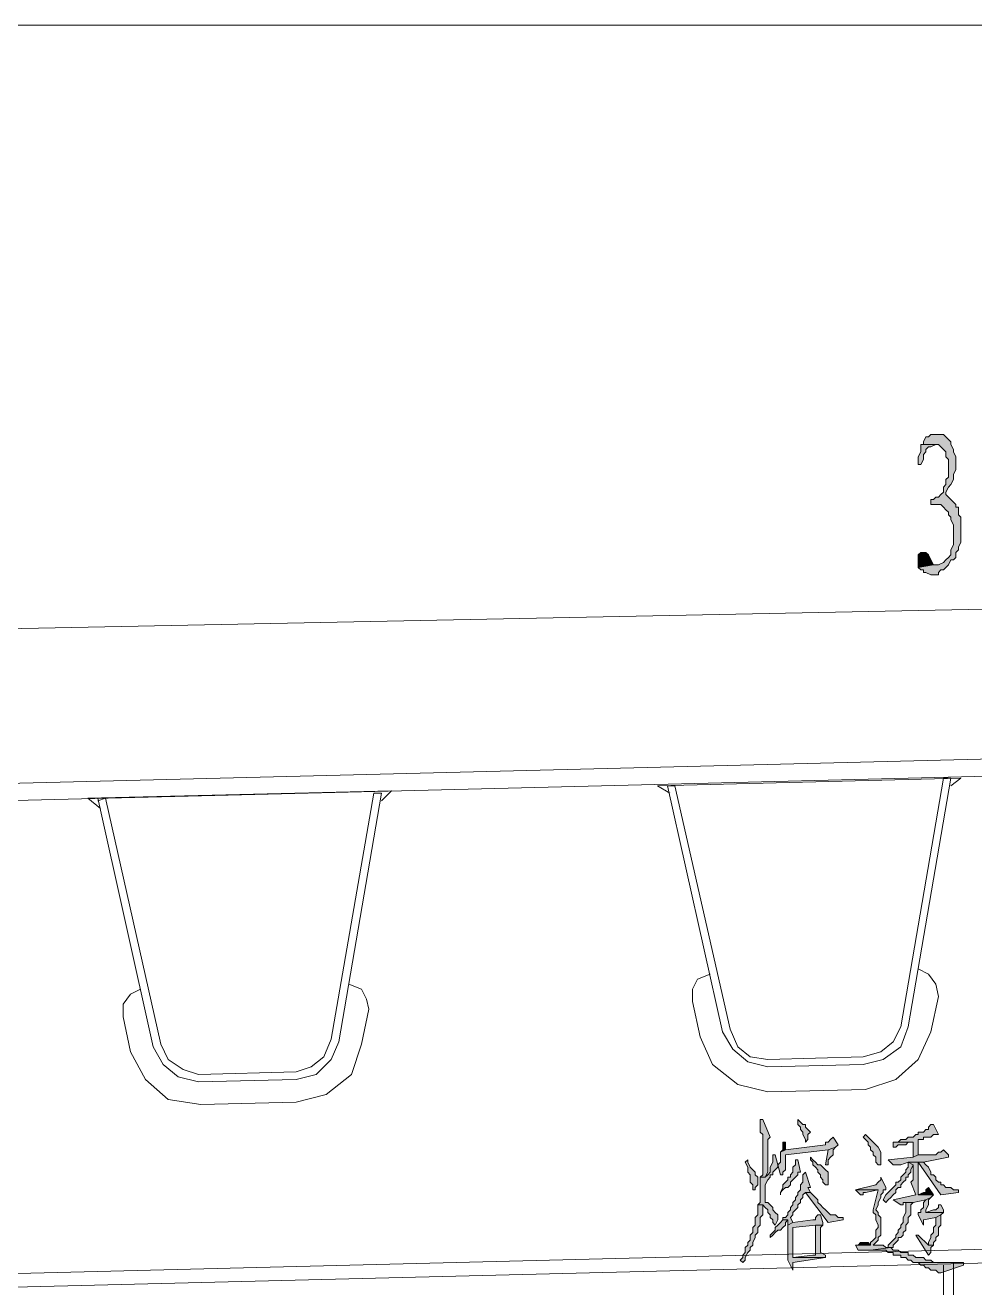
# Model space of a CAD drawing. Header units: millimetres. Extents: x 24 to 410, y 10 to 282.
# Drawn here: x 216.28 to 232.3, y 237.28 to 258.57 of the extents above; entities that cross this region are included whole.
import ezdxf

# ---------------------------------------------------------------- set-up
doc = ezdxf.new("R2010")
doc.units = ezdxf.units.MM

msp = doc.modelspace()

# ---------------------------------------------------------------- hatches: boundary and pattern name
h = msp.add_hatch(color=256)
h.dxf.hatch_style = 2
h.paths.add_polyline_path([(231.648, 251.671667), (231.563333, 251.671667), (231.521, 251.629333), (231.478667, 251.629333), (231.436333, 251.544667), (231.436333, 251.502333), (231.394, 251.502333), (231.690333, 251.502333), (231.732667, 251.46), (231.775, 251.417667), (231.817333, 251.375333), (231.817333, 251.290667), (231.859667, 251.248333), (231.859667, 250.952), (231.817333, 250.909667), (231.817333, 250.825), (231.775, 250.782667), (231.775, 250.698), (231.732667, 250.655667), (231.690333, 250.613333), (231.648, 250.613333), (231.605667, 250.571), (231.563333, 250.571), (231.563333, 250.486333), (231.732667, 250.486333), (231.775, 250.444), (231.817333, 250.401667), (231.859667, 250.359333), (231.859667, 250.317), (231.902, 250.274667), (231.902, 250.232333), (231.944333, 250.147667), (231.944333, 249.809), (231.902, 249.724333), (231.902, 249.639667), (231.859667, 249.597333), (231.817333, 249.555), (231.775, 249.512667), (231.690333, 249.470333), (231.605667, 249.470333), (231.351667, 249.428), (231.394, 249.385667), (231.436333, 249.385667), (231.436333, 249.343333), (231.478667, 249.343333), (231.563333, 249.301), (231.690333, 249.301), (231.690333, 249.343333), (231.732667, 249.385667), (231.775, 249.385667), (231.817333, 249.428), (231.859667, 249.470333), (231.902, 249.555), (231.944333, 249.555), (231.986667, 249.597333), (231.986667, 249.682), (232.029, 249.724333), (232.029, 249.766667), (232.071333, 249.851333), (232.071333, 250.274667), (232.029, 250.317), (232.029, 250.444), (231.986667, 250.444), (231.986667, 250.486333), (231.944333, 250.528667), (231.902, 250.571), (231.859667, 250.613333), (231.817333, 250.655667), (231.817333, 250.698), (231.859667, 250.782667), (231.902, 250.825), (231.944333, 250.909667), (231.944333, 250.994333), (231.986667, 251.079), (231.986667, 251.290667), (231.944333, 251.375333), (231.944333, 251.417667), (231.902, 251.502333), (231.902, 251.544667), (231.859667, 251.587), (231.817333, 251.629333), (231.775, 251.671667)])
h = msp.add_hatch(color=256)
h.dxf.hatch_style = 2
h.paths.add_polyline_path([(231.394, 251.502333), (231.394, 251.375333), (231.351667, 251.290667), (231.351667, 251.163667), (231.394, 251.163667), (231.436333, 251.248333), (231.436333, 251.333), (231.478667, 251.375333), (231.478667, 251.417667), (231.521, 251.46), (231.563333, 251.46), (231.648, 251.502333)])
h = msp.add_hatch(color=256)
h.dxf.hatch_style = 2
h.paths.add_polyline_path([(231.436333, 249.682), (231.394, 249.682), (231.351667, 249.639667), (231.351667, 249.428), (231.605667, 249.470333), (231.563333, 249.555), (231.521, 249.639667), (231.478667, 249.682)])
h = msp.add_hatch(color=256)
h.dxf.hatch_style = 2
h.paths.add_polyline_path([(228.727, 240.114667), (228.684667, 240.114667), (228.684667, 240.072333), (228.684667, 239.903), (228.727, 239.860667), (228.727, 239.183333), (228.684667, 239.141), (228.769333, 239.141), (228.811667, 239.225667), (228.811667, 239.310333), (228.811667, 239.352667), (228.811667, 239.776), (228.854, 239.818333)])
h = msp.add_hatch(color=256)
h.dxf.hatch_style = 2
h.paths.add_polyline_path([(229.319667, 240.114667), (229.319667, 240.03), (229.362, 239.987667), (229.362, 239.945333), (229.404333, 239.903), (229.404333, 239.860667), (229.446667, 239.776), (229.446667, 239.733667), (229.489, 239.776), (229.489, 239.860667), (229.531333, 239.903), (229.489, 239.945333), (229.446667, 239.987667), (229.446667, 240.03), (229.404333, 240.03), (229.362, 240.072333)])
h = msp.add_hatch(color=256)
h.dxf.hatch_style = 2
h.paths.add_polyline_path([(231.563333, 240.03), (231.521, 239.987667), (231.521, 239.945333), (231.478667, 239.945333), (231.436333, 239.903), (231.351667, 239.903), (231.351667, 239.860667), (231.309333, 239.860667), (231.267, 239.818333), (231.182333, 239.818333), (231.14, 239.776), (231.055333, 239.776), (231.013, 239.733667), (231.267, 239.733667), (231.267, 239.606667), (231.267, 239.479667), (231.351667, 239.522), (231.351667, 239.776), (231.394, 239.776), (231.436333, 239.776), (231.436333, 239.818333), (231.563333, 239.818333), (231.605667, 239.860667), (231.690333, 239.860667), (231.605667, 240.03)])
h = msp.add_hatch(color=256)
h.dxf.hatch_style = 2
h.paths.add_polyline_path([(229.912333, 239.818333), (229.87, 239.776), (229.827667, 239.733667), (229.785333, 239.733667), (229.785333, 239.691333), (229.108, 239.606667), (229.023333, 239.564333), (229.023333, 239.395), (228.981, 239.352667), (229.023333, 239.183333), (229.065667, 239.183333), (229.065667, 239.225667), (229.108, 239.268), (229.108, 239.522), (229.827667, 239.606667), (229.954667, 239.649), (229.997, 239.691333)])
h = msp.add_hatch(color=256)
h.dxf.hatch_style = 2
h.paths.add_polyline_path([(230.462667, 239.860667), (230.420333, 239.818333), (230.462667, 239.776), (230.505, 239.733667), (230.505, 239.691333), (230.547333, 239.649), (230.547333, 239.606667), (230.589667, 239.564333), (230.589667, 239.522), (230.632, 239.479667), (230.632, 239.395), (230.674333, 239.352667), (230.716667, 239.352667), (230.716667, 239.395), (230.716667, 239.564333), (230.674333, 239.649), (230.632, 239.691333), (230.589667, 239.733667), (230.547333, 239.776), (230.505, 239.818333)])
h = msp.add_hatch(color=256)
h.dxf.hatch_style = 2
h.paths.add_polyline_path([(229.108, 239.733667), (229.065667, 239.733667), (229.065667, 239.649), (229.065667, 239.606667), (229.023333, 239.564333), (229.108, 239.606667)])
h = msp.add_hatch(color=256)
h.dxf.hatch_style = 2
h.paths.add_polyline_path([(229.954667, 239.649), (229.827667, 239.606667), (229.785333, 239.352667), (229.827667, 239.352667), (229.827667, 239.437333), (229.87, 239.479667), (229.912333, 239.522), (229.912333, 239.606667)])
h = msp.add_hatch(color=256)
h.dxf.hatch_style = 2
h.paths.add_polyline_path([(231.775, 239.606667), (231.732667, 239.564333), (231.690333, 239.564333), (231.648, 239.522), (231.351667, 239.522), (231.267, 239.479667), (230.843667, 239.437333), (230.928333, 239.352667), (231.055333, 239.352667), (231.182333, 239.395), (231.436333, 239.395), (231.859667, 239.479667), (231.859667, 239.522)])
h = msp.add_hatch(color=256)
h.dxf.hatch_style = 2
h.paths.add_polyline_path([(231.013, 239.733667), (230.928333, 239.733667), (230.928333, 239.649), (230.970667, 239.649), (231.013, 239.691333), (231.14, 239.691333), (231.182333, 239.733667), (231.267, 239.733667)])
h = msp.add_hatch(color=256)
h.dxf.hatch_style = 2
h.paths.add_polyline_path([(228.473, 239.437333), (228.430667, 239.395), (228.473, 239.310333), (228.473, 239.225667), (228.515333, 239.183333), (228.515333, 239.056333), (228.557667, 239.014), (228.557667, 238.929333), (228.6, 238.929333), (228.6, 238.971667), (228.642333, 239.014), (228.642333, 239.141), (228.6, 239.183333), (228.6, 239.225667), (228.557667, 239.268), (228.515333, 239.310333), (228.473, 239.395)])
h = msp.add_hatch(color=256)
h.dxf.hatch_style = 2
h.paths.add_polyline_path([(228.938667, 239.522), (228.896333, 239.522), (228.896333, 239.479667), (228.896333, 239.395), (228.854, 239.310333), (228.854, 239.225667), (228.811667, 239.183333), (228.769333, 239.141), (228.684667, 239.141), (228.684667, 239.056333), (228.684667, 238.717667), (228.642333, 238.675333), (228.727, 238.675333), (228.769333, 238.633), (228.811667, 238.590667), (228.811667, 238.548333), (228.854, 238.506), (228.854, 238.463667), (228.896333, 238.421333), (228.896333, 238.379), (228.938667, 238.336667), (228.981, 238.421333), (228.981, 238.506), (228.938667, 238.548333), (228.896333, 238.590667), (228.896333, 238.633), (228.854, 238.675333), (228.811667, 238.717667), (228.769333, 238.717667), (228.769333, 238.76), (228.769333, 239.014), (228.811667, 239.098667), (228.854, 239.141), (228.854, 239.183333), (228.896333, 239.183333), (228.896333, 239.225667), (228.938667, 239.268), (228.981, 239.310333), (228.981, 239.352667)])
h = msp.add_hatch(color=256)
h.dxf.hatch_style = 2
h.paths.add_polyline_path([(229.277333, 239.437333), (229.277333, 239.352667), (229.235, 239.310333), (229.235, 239.225667), (229.192667, 239.183333), (229.192667, 239.141), (229.150333, 239.141), (229.150333, 239.098667), (229.108, 239.056333), (229.065667, 239.014), (229.065667, 238.971667), (229.023333, 238.887), (229.023333, 238.844667), (229.023333, 238.887), (229.065667, 238.929333), (229.108, 238.971667), (229.150333, 238.971667), (229.192667, 239.014), (229.192667, 239.056333), (229.235, 239.098667), (229.277333, 239.141), (229.319667, 239.183333), (229.319667, 239.225667), (229.362, 239.225667), (229.319667, 239.437333)])
h = msp.add_hatch(color=256)
h.dxf.hatch_style = 2
h.paths.add_polyline_path([(229.531333, 239.479667), (229.531333, 239.437333), (229.573667, 239.395), (229.573667, 239.352667), (229.616, 239.310333), (229.658333, 239.268), (229.658333, 239.225667), (229.700667, 239.183333), (229.700667, 239.141), (229.743, 239.098667), (229.743, 239.056333), (229.785333, 239.014), (229.827667, 239.014), (229.827667, 239.056333), (229.827667, 239.225667), (229.785333, 239.268), (229.743, 239.310333), (229.700667, 239.352667), (229.658333, 239.352667), (229.616, 239.395), (229.573667, 239.437333)])
h = msp.add_hatch(color=256)
h.dxf.hatch_style = 2
h.paths.add_polyline_path([(231.182333, 239.395), (231.182333, 239.310333), (231.14, 239.268), (231.14, 239.225667), (231.097667, 239.183333), (231.055333, 239.141), (231.055333, 239.098667), (231.013, 239.056333), (230.970667, 239.056333), (230.970667, 239.014), (230.928333, 238.971667), (230.886, 238.929333), (230.843667, 238.887), (230.801333, 238.844667), (230.759, 238.76), (230.801333, 238.717667), (230.843667, 238.76), (230.886, 238.802333), (230.928333, 238.844667), (230.970667, 238.887), (230.970667, 238.929333), (231.013, 238.971667), (231.055333, 238.971667), (231.055333, 239.014), (231.097667, 239.056333), (231.14, 239.098667), (231.14, 239.141), (231.182333, 239.141), (231.182333, 239.183333), (231.224667, 239.225667), (231.224667, 239.268), (231.267, 239.352667)])
h = msp.add_hatch(color=256)
h.dxf.hatch_style = 2
h.paths.add_polyline_path([(231.351667, 239.395), (231.182333, 239.395), (231.267, 239.352667), (231.267, 239.098667), (231.224667, 239.056333), (231.309333, 238.844667), (230.928333, 238.76), (231.055333, 238.675333), (231.097667, 238.675333), (231.097667, 238.717667), (231.267, 238.717667), (231.478667, 238.76), (231.563333, 238.802333), (231.605667, 238.844667), (231.351667, 238.844667), (231.351667, 239.141)])
h = msp.add_hatch(color=256)
h.dxf.hatch_style = 2
h.paths.add_polyline_path([(231.436333, 239.395), (231.351667, 239.395), (231.732667, 238.844667), (232.029, 238.887), (232.029, 238.929333), (231.986667, 238.929333), (231.944333, 238.929333), (231.902, 238.971667), (231.817333, 238.971667), (231.775, 239.014), (231.732667, 239.014), (231.732667, 239.056333), (231.690333, 239.056333), (231.648, 239.098667), (231.648, 239.141), (231.605667, 239.183333), (231.563333, 239.183333), (231.563333, 239.225667), (231.521, 239.310333), (231.478667, 239.352667)])
h = msp.add_hatch(color=256)
h.dxf.hatch_style = 2
h.paths.add_polyline_path([(229.446667, 239.225667), (229.404333, 239.183333), (229.404333, 239.056333), (229.362, 239.014), (229.362, 238.929333), (229.319667, 238.887), (229.319667, 238.844667), (229.277333, 238.802333), (229.277333, 238.76), (229.235, 238.717667), (229.235, 238.675333), (229.192667, 238.633), (229.192667, 238.590667), (229.150333, 238.548333), (229.150333, 238.506), (229.108, 238.463667), (229.065667, 238.463667), (229.065667, 238.421333), (229.150333, 238.421333), (229.150333, 238.336667), (229.235, 238.379), (229.192667, 238.463667), (229.235, 238.506), (229.235, 238.548333), (229.277333, 238.590667), (229.319667, 238.633), (229.319667, 238.675333), (229.362, 238.717667), (229.362, 238.76), (229.404333, 238.802333), (229.404333, 238.844667), (229.446667, 238.887), (229.531333, 238.887), (229.489, 238.971667), (229.531333, 238.971667)])
h = msp.add_hatch(color=256)
h.dxf.hatch_style = 2
h.paths.add_polyline_path([(230.716667, 239.141), (230.716667, 239.098667), (230.674333, 239.056333), (230.632, 239.014), (230.293333, 238.929333), (230.674333, 238.929333), (230.589667, 238.590667), (230.589667, 238.548333), (230.632, 238.506), (230.632, 238.421333), (230.674333, 238.336667), (230.674333, 238.294333), (230.632, 238.252), (230.632, 238.125), (230.589667, 238.082667), (230.547333, 238.040333), (230.547333, 237.998), (230.335667, 237.998), (230.293333, 237.998), (230.335667, 237.913333), (230.378, 237.913333), (230.420333, 237.913333), (230.547333, 237.913333), (230.886, 237.955667), (230.928333, 237.955667), (230.843667, 237.955667), (230.801333, 237.955667), (230.759, 237.998), (230.589667, 237.998), (230.632, 238.040333), (230.674333, 238.082667), (230.674333, 238.125), (230.716667, 238.167333), (230.716667, 238.463667), (230.674333, 238.506), (230.674333, 238.548333), (230.632, 238.590667), (230.674333, 238.675333), (230.674333, 238.717667), (230.716667, 238.802333), (230.716667, 238.844667), (230.759, 238.887), (230.759, 238.929333), (230.801333, 238.929333), (230.801333, 238.971667)])
h = msp.add_hatch(color=256)
h.dxf.hatch_style = 2
h.paths.add_polyline_path([(230.293333, 238.929333), (230.378, 238.844667), (230.420333, 238.844667), (230.420333, 238.887), (230.462667, 238.887), (230.674333, 238.929333)])
h = msp.add_hatch(color=256)
h.dxf.hatch_style = 2
h.paths.add_polyline_path([(231.521, 238.971667), (231.478667, 238.929333), (231.478667, 238.887), (231.436333, 238.887), (231.351667, 238.844667), (231.605667, 238.844667)])
h = msp.add_hatch(color=256)
h.dxf.hatch_style = 2
h.paths.add_polyline_path([(229.531333, 238.887), (229.446667, 238.887), (229.827667, 238.379), (230.081667, 238.421333), (230.081667, 238.463667), (230.039333, 238.463667), (229.997, 238.463667), (229.954667, 238.506), (229.87, 238.506), (229.827667, 238.548333), (229.785333, 238.590667), (229.743, 238.633), (229.700667, 238.675333), (229.658333, 238.717667), (229.658333, 238.76), (229.616, 238.802333), (229.573667, 238.844667)])
h = msp.add_hatch(color=256)
h.dxf.hatch_style = 2
h.paths.add_polyline_path([(231.267, 238.717667), (231.14, 238.717667), (231.14, 238.633), (231.14, 238.548333), (231.097667, 238.463667), (231.097667, 238.379), (231.055333, 238.336667), (231.055333, 238.294333), (231.013, 238.252), (231.013, 238.209667), (230.970667, 238.167333), (230.970667, 238.125), (230.928333, 238.082667), (230.886, 238.040333), (230.843667, 237.998), (230.843667, 237.955667), (230.928333, 237.955667), (230.928333, 237.998), (230.970667, 238.040333), (231.013, 238.082667), (231.013, 238.125), (231.055333, 238.125), (231.097667, 238.167333), (231.097667, 238.209667), (231.14, 238.252), (231.14, 238.336667), (231.182333, 238.379), (231.182333, 238.463667), (231.224667, 238.506), (231.224667, 238.675333)])
h = msp.add_hatch(color=256)
h.dxf.hatch_style = 2
h.paths.add_polyline_path([(231.563333, 238.802333), (231.478667, 238.76), (231.436333, 238.717667), (231.436333, 238.633), (231.394, 238.590667), (231.394, 238.548333), (231.351667, 238.548333), (231.351667, 238.506), (231.436333, 238.336667), (231.436333, 238.421333), (231.648, 238.463667), (231.732667, 238.506), (231.775, 238.548333), (231.478667, 238.548333), (231.478667, 238.590667), (231.521, 238.675333), (231.521, 238.76)])
h = msp.add_hatch(color=256)
h.dxf.hatch_style = 2
h.paths.add_polyline_path([(228.642333, 238.675333), (228.642333, 238.506), (228.6, 238.463667), (228.6, 238.336667), (228.557667, 238.294333), (228.557667, 238.209667), (228.515333, 238.167333), (228.515333, 238.082667), (228.473, 238.040333), (228.473, 237.998), (228.430667, 237.955667), (228.430667, 237.871), (228.388333, 237.828667), (228.388333, 237.786333), (228.346, 237.744), (228.388333, 237.701667), (228.430667, 237.744), (228.430667, 237.786333), (228.473, 237.871), (228.515333, 237.913333), (228.515333, 237.955667), (228.557667, 237.998), (228.557667, 238.040333), (228.6, 238.125), (228.6, 238.167333), (228.642333, 238.209667), (228.642333, 238.294333), (228.684667, 238.336667), (228.684667, 238.463667), (228.727, 238.506), (228.727, 238.675333)])
h = msp.add_hatch(color=256)
h.dxf.hatch_style = 2
h.paths.add_polyline_path([(229.700667, 238.506), (229.658333, 238.506), (229.616, 238.463667), (229.616, 238.421333), (229.573667, 238.421333), (229.235, 238.379), (229.150333, 238.336667), (229.150333, 237.744), (229.235, 237.574667), (229.235, 237.701667), (229.785333, 237.786333), (229.235, 237.786333), (229.235, 237.828667), (229.235, 238.294333), (229.616, 238.336667), (229.743, 238.336667), (229.743, 238.379)])
h = msp.add_hatch(color=256)
h.dxf.hatch_style = 2
h.paths.add_polyline_path([(231.732667, 238.675333), (231.690333, 238.675333), (231.690333, 238.633), (231.648, 238.590667), (231.605667, 238.590667), (231.478667, 238.548333), (231.775, 238.548333), (231.775, 238.590667)])
h = msp.add_hatch(color=256)
h.dxf.hatch_style = 2
h.paths.add_polyline_path([(231.732667, 238.506), (231.648, 238.463667), (231.648, 238.336667), (231.605667, 238.294333), (231.605667, 238.209667), (231.563333, 238.167333), (231.563333, 238.125), (231.521, 238.040333), (231.521, 237.998), (231.605667, 237.998), (231.605667, 238.040333), (231.648, 238.082667), (231.648, 238.125), (231.690333, 238.167333), (231.690333, 238.294333), (231.732667, 238.336667)])
h = msp.add_hatch(color=256)
h.dxf.hatch_style = 2
h.paths.add_polyline_path([(229.065667, 238.421333), (229.023333, 238.379), (228.981, 238.336667), (228.938667, 238.294333), (228.938667, 238.252), (228.896333, 238.209667), (228.854, 238.167333), (228.854, 238.125), (228.896333, 238.167333), (228.938667, 238.209667), (228.981, 238.252), (229.023333, 238.252), (229.065667, 238.294333), (229.108, 238.336667), (229.108, 238.379), (229.150333, 238.421333)])
h = msp.add_hatch(color=256)
h.dxf.hatch_style = 2
h.paths.add_polyline_path([(229.743, 238.336667), (229.616, 238.336667), (229.616, 237.871), (229.616, 237.828667), (229.573667, 237.828667), (229.235, 237.786333), (229.785333, 237.786333), (229.785333, 237.828667), (229.700667, 237.871), (229.700667, 238.294333)])
h = msp.add_hatch(color=256)
h.dxf.hatch_style = 2
h.paths.add_polyline_path([(231.351667, 238.167333), (231.309333, 238.167333), (231.521, 237.828667), (231.563333, 237.871), (231.563333, 237.955667), (231.605667, 237.998), (231.521, 237.998)])
h = msp.add_hatch(color=256)
h.dxf.hatch_style = 2
h.paths.add_polyline_path([(230.462667, 238.040333), (230.378, 238.040333), (230.335667, 237.998), (230.547333, 237.998), (230.505, 238.040333)])
h = msp.add_hatch(color=256)
h.dxf.hatch_style = 2
h.paths.add_polyline_path([(230.886, 237.955667), (230.547333, 237.913333), (230.801333, 237.913333), (230.843667, 237.871), (230.928333, 237.871), (230.928333, 237.828667), (231.055333, 237.828667), (231.055333, 237.786333), (231.14, 237.786333), (231.182333, 237.744), (231.224667, 237.744), (231.267, 237.701667), (231.351667, 237.701667), (231.859667, 237.701667), (231.605667, 237.701667), (231.563333, 237.744), (231.478667, 237.744), (231.436333, 237.786333), (231.309333, 237.786333), (231.267, 237.828667), (231.182333, 237.828667), (231.182333, 237.871), (231.055333, 237.871), (231.013, 237.913333), (230.928333, 237.913333)])
h = msp.add_hatch(color=256)
h.dxf.hatch_style = 2
h.paths.add_polyline_path([(232.113667, 237.701667), (231.351667, 237.701667), (231.394, 237.659333), (231.436333, 237.659333), (231.478667, 237.617), (231.521, 237.617), (231.563333, 237.574667), (231.648, 237.574667), (231.690333, 237.532333), (231.732667, 237.532333), (232.113667, 237.659333)])

# ---------------------------------------------------------------- linework, layer by layer
at = {"lineweight": 0}
for points in [[(394.377333, 258.572), (89.492667, 258.572)], [(381.550333, 251.714), (96.562333, 245.999)], [(395.859, 250.274667), (72.093667, 242.189)], [(253.238, 246.422333), (71.839667, 241.892667)], [(226.949, 245.745), (232.071333, 245.872)], [(227.160667, 245.618), (226.949, 245.745)], [(228.049667, 241.596333), (227.118333, 245.745)], [(227.245333, 245.745), (227.118333, 245.745)], [(227.245333, 245.745), (228.176667, 241.638667), (228.303667, 241.342333), (228.515333, 241.173), (228.811667, 241.130667)], [(231.775, 245.872), (231.055333, 241.681)], [(231.902, 245.872), (231.182333, 241.681)], [(231.775, 245.872), (231.902, 245.872)], [(231.902, 245.745), (232.071333, 245.872)], [(217.339333, 245.533333), (222.461667, 245.660333)], [(217.551, 245.364), (217.339333, 245.533333)], [(218.44, 241.342333), (217.508667, 245.533333)], [(217.635667, 245.533333), (217.508667, 245.491)], [(217.635667, 245.533333), (218.567, 241.384667), (218.694, 241.130667), (218.948, 240.961333), (219.202, 240.876667)], [(222.165333, 245.618), (221.445667, 241.469333)], [(222.292333, 245.618), (221.572667, 241.427)], [(222.165333, 245.618), (222.292333, 245.618)], [(222.292333, 245.491), (222.461667, 245.660333)], [(227.838, 242.57), (227.626333, 242.485333), (227.541667, 242.316), (227.541667, 242.104333), (227.668667, 241.511667)], [(231.690333, 242.189), (231.648, 242.400667), (231.521, 242.57), (231.351667, 242.654667)], [(222.080667, 241.977333), (222.038333, 242.146667), (221.953667, 242.316), (221.742, 242.400667)], [(218.228333, 242.316), (218.059, 242.231333), (217.932, 242.062), (217.932, 241.850333), (218.059, 241.257667)], [(231.563333, 241.596333), (231.690333, 242.189)], [(395.859, 242.019667), (88.265, 234.315)], [(221.953667, 241.384667), (222.080667, 241.977333)], [(395.859, 241.765667), (88.265, 234.103333)], [(227.668667, 241.511667), (227.880333, 241.046), (228.303667, 240.707333), (228.811667, 240.580333)], [(228.049667, 241.596333), (228.219, 241.3), (228.473, 241.088333), (228.811667, 241.003667)], [(230.420333, 241.046), (230.759, 241.130667), (231.055333, 241.342333), (231.182333, 241.681)], [(230.420333, 241.173), (230.716667, 241.257667), (230.928333, 241.427), (231.055333, 241.681)], [(230.462667, 240.622667), (230.970667, 240.792), (231.351667, 241.130667), (231.563333, 241.596333)], [(218.059, 241.257667), (218.313, 240.792), (218.694, 240.453333), (219.244333, 240.368667)], [(218.44, 241.342333), (218.609333, 241.046), (218.863333, 240.834333), (219.202, 240.749667)], [(220.853, 240.919), (221.107, 241.003667), (221.318667, 241.173), (221.445667, 241.469333)], [(220.853, 240.792), (221.191667, 240.876667), (221.445667, 241.130667), (221.572667, 241.427)], [(220.853, 240.411), (221.361, 240.538), (221.784333, 240.876667), (221.953667, 241.384667)], [(230.420333, 241.173), (228.811667, 241.130667)], [(230.420333, 241.046), (228.811667, 241.003667)], [(220.853, 240.919), (219.202, 240.876667)], [(220.853, 240.792), (219.202, 240.749667)], [(228.811667, 240.580333), (230.462667, 240.622667)], [(219.244333, 240.368667), (220.853, 240.411)], [(231.775, 193.251667), (231.775, 237.659333)], [(231.944333, 193.251667), (231.944333, 237.701667)]]:
    msp.add_lwpolyline(points, dxfattribs=at)
for points in [[(231.648, 251.671667), (231.563333, 251.671667), (231.521, 251.629333), (231.478667, 251.629333), (231.436333, 251.544667), (231.436333, 251.502333), (231.394, 251.502333), (231.690333, 251.502333), (231.732667, 251.46), (231.775, 251.417667), (231.817333, 251.375333), (231.817333, 251.290667), (231.859667, 251.248333), (231.859667, 250.952), (231.817333, 250.909667), (231.817333, 250.825), (231.775, 250.782667), (231.775, 250.698), (231.732667, 250.655667), (231.690333, 250.613333), (231.648, 250.613333), (231.605667, 250.571), (231.563333, 250.571), (231.563333, 250.486333), (231.732667, 250.486333), (231.775, 250.444), (231.817333, 250.401667), (231.859667, 250.359333), (231.859667, 250.317), (231.902, 250.274667), (231.902, 250.232333), (231.944333, 250.147667), (231.944333, 249.809), (231.902, 249.724333), (231.902, 249.639667), (231.859667, 249.597333), (231.817333, 249.555), (231.775, 249.512667), (231.690333, 249.470333), (231.605667, 249.470333), (231.351667, 249.428), (231.394, 249.385667), (231.436333, 249.385667), (231.436333, 249.343333), (231.478667, 249.343333), (231.563333, 249.301), (231.690333, 249.301), (231.690333, 249.343333), (231.732667, 249.385667), (231.775, 249.385667), (231.817333, 249.428), (231.859667, 249.470333), (231.902, 249.555), (231.944333, 249.555), (231.986667, 249.597333), (231.986667, 249.682), (232.029, 249.724333), (232.029, 249.766667), (232.071333, 249.851333), (232.071333, 250.274667), (232.029, 250.317), (232.029, 250.444), (231.986667, 250.444), (231.986667, 250.486333), (231.944333, 250.528667), (231.902, 250.571), (231.859667, 250.613333), (231.817333, 250.655667), (231.817333, 250.698), (231.859667, 250.782667), (231.902, 250.825), (231.944333, 250.909667), (231.944333, 250.994333), (231.986667, 251.079), (231.986667, 251.290667), (231.944333, 251.375333), (231.944333, 251.417667), (231.902, 251.502333), (231.902, 251.544667), (231.859667, 251.587), (231.817333, 251.629333), (231.775, 251.671667)], [(231.394, 251.502333), (231.394, 251.375333), (231.351667, 251.290667), (231.351667, 251.163667), (231.394, 251.163667), (231.436333, 251.248333), (231.436333, 251.333), (231.478667, 251.375333), (231.478667, 251.417667), (231.521, 251.46), (231.563333, 251.46), (231.648, 251.502333)], [(231.436333, 249.682), (231.394, 249.682), (231.351667, 249.639667), (231.351667, 249.428), (231.605667, 249.470333), (231.563333, 249.555), (231.521, 249.639667), (231.478667, 249.682)], [(228.727, 240.114667), (228.684667, 240.114667), (228.684667, 240.072333), (228.684667, 239.903), (228.727, 239.860667), (228.727, 239.183333), (228.684667, 239.141), (228.769333, 239.141), (228.811667, 239.225667), (228.811667, 239.310333), (228.811667, 239.352667), (228.811667, 239.776), (228.854, 239.818333)], [(229.319667, 240.114667), (229.319667, 240.03), (229.362, 239.987667), (229.362, 239.945333), (229.404333, 239.903), (229.404333, 239.860667), (229.446667, 239.776), (229.446667, 239.733667), (229.489, 239.776), (229.489, 239.860667), (229.531333, 239.903), (229.489, 239.945333), (229.446667, 239.987667), (229.446667, 240.03), (229.404333, 240.03), (229.362, 240.072333)], [(231.563333, 240.03), (231.521, 239.987667), (231.521, 239.945333), (231.478667, 239.945333), (231.436333, 239.903), (231.351667, 239.903), (231.351667, 239.860667), (231.309333, 239.860667), (231.267, 239.818333), (231.182333, 239.818333), (231.14, 239.776), (231.055333, 239.776), (231.013, 239.733667), (231.267, 239.733667), (231.267, 239.606667), (231.267, 239.479667), (231.351667, 239.522), (231.351667, 239.776), (231.394, 239.776), (231.436333, 239.776), (231.436333, 239.818333), (231.563333, 239.818333), (231.605667, 239.860667), (231.690333, 239.860667), (231.605667, 240.03)], [(229.912333, 239.818333), (229.87, 239.776), (229.827667, 239.733667), (229.785333, 239.733667), (229.785333, 239.691333), (229.108, 239.606667), (229.023333, 239.564333), (229.023333, 239.395), (228.981, 239.352667), (229.023333, 239.183333), (229.065667, 239.183333), (229.065667, 239.225667), (229.108, 239.268), (229.108, 239.522), (229.827667, 239.606667), (229.954667, 239.649), (229.997, 239.691333)], [(230.462667, 239.860667), (230.420333, 239.818333), (230.462667, 239.776), (230.505, 239.733667), (230.505, 239.691333), (230.547333, 239.649), (230.547333, 239.606667), (230.589667, 239.564333), (230.589667, 239.522), (230.632, 239.479667), (230.632, 239.395), (230.674333, 239.352667), (230.716667, 239.352667), (230.716667, 239.395), (230.716667, 239.564333), (230.674333, 239.649), (230.632, 239.691333), (230.589667, 239.733667), (230.547333, 239.776), (230.505, 239.818333)], [(229.108, 239.733667), (229.065667, 239.733667), (229.065667, 239.649), (229.065667, 239.606667), (229.023333, 239.564333), (229.108, 239.606667)], [(229.954667, 239.649), (229.827667, 239.606667), (229.785333, 239.352667), (229.827667, 239.352667), (229.827667, 239.437333), (229.87, 239.479667), (229.912333, 239.522), (229.912333, 239.606667)], [(231.775, 239.606667), (231.732667, 239.564333), (231.690333, 239.564333), (231.648, 239.522), (231.351667, 239.522), (231.267, 239.479667), (230.843667, 239.437333), (230.928333, 239.352667), (231.055333, 239.352667), (231.182333, 239.395), (231.436333, 239.395), (231.859667, 239.479667), (231.859667, 239.522)], [(231.013, 239.733667), (230.928333, 239.733667), (230.928333, 239.649), (230.970667, 239.649), (231.013, 239.691333), (231.14, 239.691333), (231.182333, 239.733667), (231.267, 239.733667)], [(228.473, 239.437333), (228.430667, 239.395), (228.473, 239.310333), (228.473, 239.225667), (228.515333, 239.183333), (228.515333, 239.056333), (228.557667, 239.014), (228.557667, 238.929333), (228.6, 238.929333), (228.6, 238.971667), (228.642333, 239.014), (228.642333, 239.141), (228.6, 239.183333), (228.6, 239.225667), (228.557667, 239.268), (228.515333, 239.310333), (228.473, 239.395)], [(228.938667, 239.522), (228.896333, 239.522), (228.896333, 239.479667), (228.896333, 239.395), (228.854, 239.310333), (228.854, 239.225667), (228.811667, 239.183333), (228.769333, 239.141), (228.684667, 239.141), (228.684667, 239.056333), (228.684667, 238.717667), (228.642333, 238.675333), (228.727, 238.675333), (228.769333, 238.633), (228.811667, 238.590667), (228.811667, 238.548333), (228.854, 238.506), (228.854, 238.463667), (228.896333, 238.421333), (228.896333, 238.379), (228.938667, 238.336667), (228.981, 238.421333), (228.981, 238.506), (228.938667, 238.548333), (228.896333, 238.590667), (228.896333, 238.633), (228.854, 238.675333), (228.811667, 238.717667), (228.769333, 238.717667), (228.769333, 238.76), (228.769333, 239.014), (228.811667, 239.098667), (228.854, 239.141), (228.854, 239.183333), (228.896333, 239.183333), (228.896333, 239.225667), (228.938667, 239.268), (228.981, 239.310333), (228.981, 239.352667)], [(229.277333, 239.437333), (229.277333, 239.352667), (229.235, 239.310333), (229.235, 239.225667), (229.192667, 239.183333), (229.192667, 239.141), (229.150333, 239.141), (229.150333, 239.098667), (229.108, 239.056333), (229.065667, 239.014), (229.065667, 238.971667), (229.023333, 238.887), (229.023333, 238.844667), (229.023333, 238.887), (229.065667, 238.929333), (229.108, 238.971667), (229.150333, 238.971667), (229.192667, 239.014), (229.192667, 239.056333), (229.235, 239.098667), (229.277333, 239.141), (229.319667, 239.183333), (229.319667, 239.225667), (229.362, 239.225667), (229.319667, 239.437333)], [(229.531333, 239.479667), (229.531333, 239.437333), (229.573667, 239.395), (229.573667, 239.352667), (229.616, 239.310333), (229.658333, 239.268), (229.658333, 239.225667), (229.700667, 239.183333), (229.700667, 239.141), (229.743, 239.098667), (229.743, 239.056333), (229.785333, 239.014), (229.827667, 239.014), (229.827667, 239.056333), (229.827667, 239.225667), (229.785333, 239.268), (229.743, 239.310333), (229.700667, 239.352667), (229.658333, 239.352667), (229.616, 239.395), (229.573667, 239.437333)], [(231.182333, 239.395), (231.182333, 239.310333), (231.14, 239.268), (231.14, 239.225667), (231.097667, 239.183333), (231.055333, 239.141), (231.055333, 239.098667), (231.013, 239.056333), (230.970667, 239.056333), (230.970667, 239.014), (230.928333, 238.971667), (230.886, 238.929333), (230.843667, 238.887), (230.801333, 238.844667), (230.759, 238.76), (230.801333, 238.717667), (230.843667, 238.76), (230.886, 238.802333), (230.928333, 238.844667), (230.970667, 238.887), (230.970667, 238.929333), (231.013, 238.971667), (231.055333, 238.971667), (231.055333, 239.014), (231.097667, 239.056333), (231.14, 239.098667), (231.14, 239.141), (231.182333, 239.141), (231.182333, 239.183333), (231.224667, 239.225667), (231.224667, 239.268), (231.267, 239.352667)], [(231.351667, 239.395), (231.182333, 239.395), (231.267, 239.352667), (231.267, 239.098667), (231.224667, 239.056333), (231.309333, 238.844667), (230.928333, 238.76), (231.055333, 238.675333), (231.097667, 238.675333), (231.097667, 238.717667), (231.267, 238.717667), (231.478667, 238.76), (231.563333, 238.802333), (231.605667, 238.844667), (231.351667, 238.844667), (231.351667, 239.141)], [(231.436333, 239.395), (231.351667, 239.395), (231.732667, 238.844667), (232.029, 238.887), (232.029, 238.929333), (231.986667, 238.929333), (231.944333, 238.929333), (231.902, 238.971667), (231.817333, 238.971667), (231.775, 239.014), (231.732667, 239.014), (231.732667, 239.056333), (231.690333, 239.056333), (231.648, 239.098667), (231.648, 239.141), (231.605667, 239.183333), (231.563333, 239.183333), (231.563333, 239.225667), (231.521, 239.310333), (231.478667, 239.352667)], [(229.446667, 239.225667), (229.404333, 239.183333), (229.404333, 239.056333), (229.362, 239.014), (229.362, 238.929333), (229.319667, 238.887), (229.319667, 238.844667), (229.277333, 238.802333), (229.277333, 238.76), (229.235, 238.717667), (229.235, 238.675333), (229.192667, 238.633), (229.192667, 238.590667), (229.150333, 238.548333), (229.150333, 238.506), (229.108, 238.463667), (229.065667, 238.463667), (229.065667, 238.421333), (229.150333, 238.421333), (229.150333, 238.336667), (229.235, 238.379), (229.192667, 238.463667), (229.235, 238.506), (229.235, 238.548333), (229.277333, 238.590667), (229.319667, 238.633), (229.319667, 238.675333), (229.362, 238.717667), (229.362, 238.76), (229.404333, 238.802333), (229.404333, 238.844667), (229.446667, 238.887), (229.531333, 238.887), (229.489, 238.971667), (229.531333, 238.971667)], [(230.716667, 239.141), (230.716667, 239.098667), (230.674333, 239.056333), (230.632, 239.014), (230.293333, 238.929333), (230.674333, 238.929333), (230.589667, 238.590667), (230.589667, 238.548333), (230.632, 238.506), (230.632, 238.421333), (230.674333, 238.336667), (230.674333, 238.294333), (230.632, 238.252), (230.632, 238.125), (230.589667, 238.082667), (230.547333, 238.040333), (230.547333, 237.998), (230.335667, 237.998), (230.293333, 237.998), (230.335667, 237.913333), (230.378, 237.913333), (230.420333, 237.913333), (230.547333, 237.913333), (230.886, 237.955667), (230.928333, 237.955667), (230.843667, 237.955667), (230.801333, 237.955667), (230.759, 237.998), (230.589667, 237.998), (230.632, 238.040333), (230.674333, 238.082667), (230.674333, 238.125), (230.716667, 238.167333), (230.716667, 238.463667), (230.674333, 238.506), (230.674333, 238.548333), (230.632, 238.590667), (230.674333, 238.675333), (230.674333, 238.717667), (230.716667, 238.802333), (230.716667, 238.844667), (230.759, 238.887), (230.759, 238.929333), (230.801333, 238.929333), (230.801333, 238.971667)], [(230.293333, 238.929333), (230.378, 238.844667), (230.420333, 238.844667), (230.420333, 238.887), (230.462667, 238.887), (230.674333, 238.929333)], [(231.521, 238.971667), (231.478667, 238.929333), (231.478667, 238.887), (231.436333, 238.887), (231.351667, 238.844667), (231.605667, 238.844667)], [(229.531333, 238.887), (229.446667, 238.887), (229.827667, 238.379), (230.081667, 238.421333), (230.081667, 238.463667), (230.039333, 238.463667), (229.997, 238.463667), (229.954667, 238.506), (229.87, 238.506), (229.827667, 238.548333), (229.785333, 238.590667), (229.743, 238.633), (229.700667, 238.675333), (229.658333, 238.717667), (229.658333, 238.76), (229.616, 238.802333), (229.573667, 238.844667)], [(231.267, 238.717667), (231.14, 238.717667), (231.14, 238.633), (231.14, 238.548333), (231.097667, 238.463667), (231.097667, 238.379), (231.055333, 238.336667), (231.055333, 238.294333), (231.013, 238.252), (231.013, 238.209667), (230.970667, 238.167333), (230.970667, 238.125), (230.928333, 238.082667), (230.886, 238.040333), (230.843667, 237.998), (230.843667, 237.955667), (230.928333, 237.955667), (230.928333, 237.998), (230.970667, 238.040333), (231.013, 238.082667), (231.013, 238.125), (231.055333, 238.125), (231.097667, 238.167333), (231.097667, 238.209667), (231.14, 238.252), (231.14, 238.336667), (231.182333, 238.379), (231.182333, 238.463667), (231.224667, 238.506), (231.224667, 238.675333)], [(231.563333, 238.802333), (231.478667, 238.76), (231.436333, 238.717667), (231.436333, 238.633), (231.394, 238.590667), (231.394, 238.548333), (231.351667, 238.548333), (231.351667, 238.506), (231.436333, 238.336667), (231.436333, 238.421333), (231.648, 238.463667), (231.732667, 238.506), (231.775, 238.548333), (231.478667, 238.548333), (231.478667, 238.590667), (231.521, 238.675333), (231.521, 238.76)], [(228.642333, 238.675333), (228.642333, 238.506), (228.6, 238.463667), (228.6, 238.336667), (228.557667, 238.294333), (228.557667, 238.209667), (228.515333, 238.167333), (228.515333, 238.082667), (228.473, 238.040333), (228.473, 237.998), (228.430667, 237.955667), (228.430667, 237.871), (228.388333, 237.828667), (228.388333, 237.786333), (228.346, 237.744), (228.388333, 237.701667), (228.430667, 237.744), (228.430667, 237.786333), (228.473, 237.871), (228.515333, 237.913333), (228.515333, 237.955667), (228.557667, 237.998), (228.557667, 238.040333), (228.6, 238.125), (228.6, 238.167333), (228.642333, 238.209667), (228.642333, 238.294333), (228.684667, 238.336667), (228.684667, 238.463667), (228.727, 238.506), (228.727, 238.675333)], [(229.700667, 238.506), (229.658333, 238.506), (229.616, 238.463667), (229.616, 238.421333), (229.573667, 238.421333), (229.235, 238.379), (229.150333, 238.336667), (229.150333, 237.744), (229.235, 237.574667), (229.235, 237.701667), (229.785333, 237.786333), (229.235, 237.786333), (229.235, 237.828667), (229.235, 238.294333), (229.616, 238.336667), (229.743, 238.336667), (229.743, 238.379)], [(231.732667, 238.675333), (231.690333, 238.675333), (231.690333, 238.633), (231.648, 238.590667), (231.605667, 238.590667), (231.478667, 238.548333), (231.775, 238.548333), (231.775, 238.590667)], [(231.732667, 238.506), (231.648, 238.463667), (231.648, 238.336667), (231.605667, 238.294333), (231.605667, 238.209667), (231.563333, 238.167333), (231.563333, 238.125), (231.521, 238.040333), (231.521, 237.998), (231.605667, 237.998), (231.605667, 238.040333), (231.648, 238.082667), (231.648, 238.125), (231.690333, 238.167333), (231.690333, 238.294333), (231.732667, 238.336667)], [(229.065667, 238.421333), (229.023333, 238.379), (228.981, 238.336667), (228.938667, 238.294333), (228.938667, 238.252), (228.896333, 238.209667), (228.854, 238.167333), (228.854, 238.125), (228.896333, 238.167333), (228.938667, 238.209667), (228.981, 238.252), (229.023333, 238.252), (229.065667, 238.294333), (229.108, 238.336667), (229.108, 238.379), (229.150333, 238.421333)], [(229.743, 238.336667), (229.616, 238.336667), (229.616, 237.871), (229.616, 237.828667), (229.573667, 237.828667), (229.235, 237.786333), (229.785333, 237.786333), (229.785333, 237.828667), (229.700667, 237.871), (229.700667, 238.294333)], [(231.351667, 238.167333), (231.309333, 238.167333), (231.521, 237.828667), (231.563333, 237.871), (231.563333, 237.955667), (231.605667, 237.998), (231.521, 237.998)], [(230.462667, 238.040333), (230.378, 238.040333), (230.335667, 237.998), (230.547333, 237.998), (230.505, 238.040333)], [(230.886, 237.955667), (230.547333, 237.913333), (230.801333, 237.913333), (230.843667, 237.871), (230.928333, 237.871), (230.928333, 237.828667), (231.055333, 237.828667), (231.055333, 237.786333), (231.14, 237.786333), (231.182333, 237.744), (231.224667, 237.744), (231.267, 237.701667), (231.351667, 237.701667), (231.859667, 237.701667), (231.605667, 237.701667), (231.563333, 237.744), (231.478667, 237.744), (231.436333, 237.786333), (231.309333, 237.786333), (231.267, 237.828667), (231.182333, 237.828667), (231.182333, 237.871), (231.055333, 237.871), (231.013, 237.913333), (230.928333, 237.913333)], [(232.113667, 237.701667), (231.351667, 237.701667), (231.394, 237.659333), (231.436333, 237.659333), (231.478667, 237.617), (231.521, 237.617), (231.563333, 237.574667), (231.648, 237.574667), (231.690333, 237.532333), (231.732667, 237.532333), (232.113667, 237.659333)]]:
    msp.add_lwpolyline(points, close=True, dxfattribs=at)

doc.saveas('drawing.dxf')
